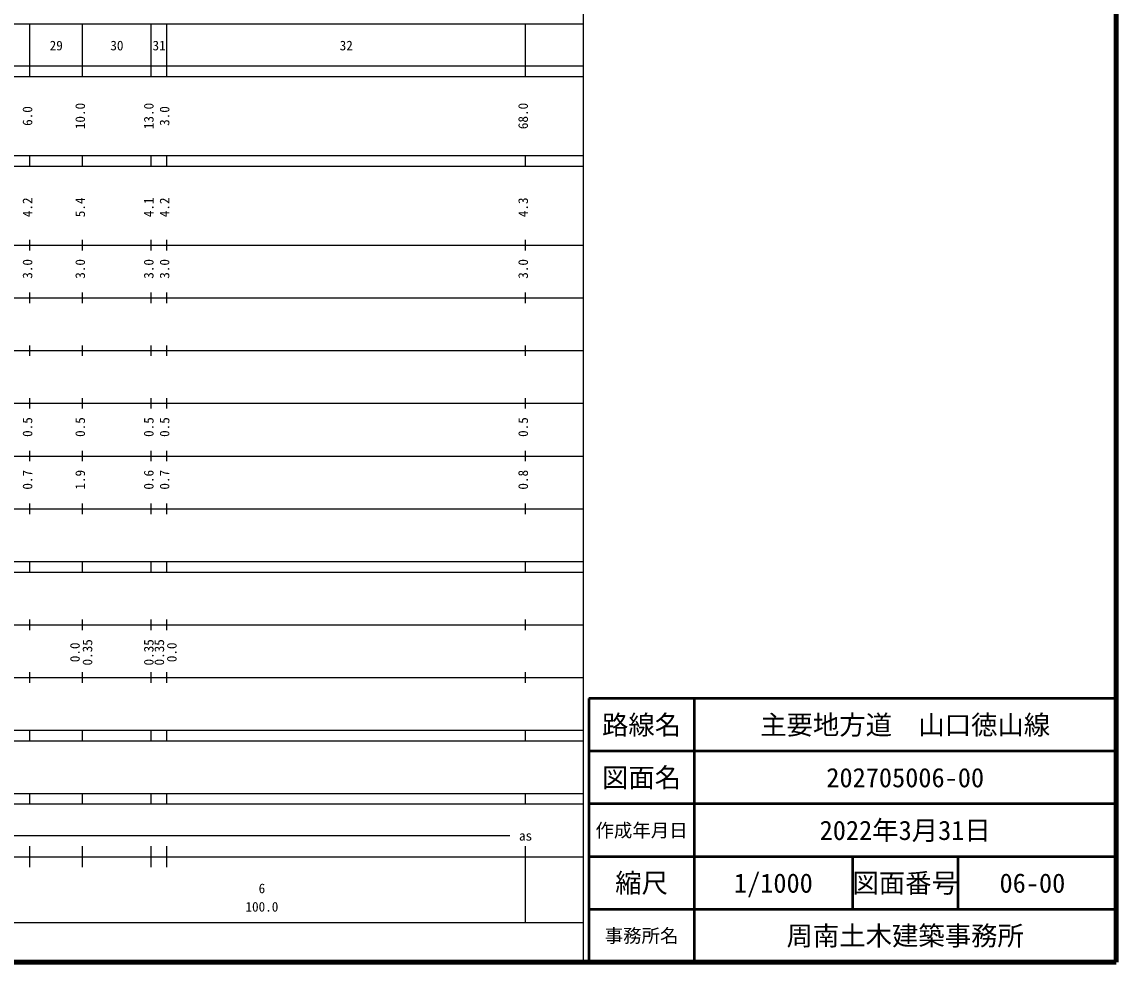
# Model space of a CAD drawing. Units: millimetres on the paper, enlarged 1000 times. Extents: x 40000 to 680000, y 20000 to 380000.
# Drawn here: x 472481 to 680000, y 20000 to 198357 of the extents above; entities that cross this region are included whole.
import ezdxf
from ezdxf.enums import TextEntityAlignment as Align

# ---------------------------------------------------------------- set-up
doc = ezdxf.new("R2010")
doc.units = ezdxf.units.MM
doc.header["$LTSCALE"] = 1000
for name, color, linetype, lineweight in [('M-TTL', 2, 'Continuous', 140), ('M-TTL-BAND', 7, 'Continuous', 25), ('M-TTL-FRAM', 2, 'Continuous', 50), ('M-TTL-LINE', 7, 'Continuous', 50)]:
    doc.layers.add(name, color=color, linetype=linetype, lineweight=lineweight)
doc.layers.add('M-TTL-TXT', color=7, linetype='Continuous')
doc.styles.add('ＭＳ ゴシック', font='')
doc.styles.get('ＭＳ ゴシック').set_extended_font_data('MS Gothic')

msp = doc.modelspace()

# ---------------------------------------------------------------- linework, layer by layer
at = {"layer": 'M-TTL'}
for p, q in [((680000, 20000), (680000, 380000)), ((40000, 20000), (680000, 20000))]:
    msp.add_line(p, q, dxfattribs=at)
at = {"layer": 'M-TTL-BAND'}
for p, q in [((579000, 20000), (579000, 370000)), ((68000, 198000), (579000, 198000)), ((474000, 188000), (474000, 198000)), ((484000, 188000), (484000, 198000)), ((497000, 188000), (497000, 198000)), ((500000, 188000), (500000, 198000)), ((568000, 188000), (568000, 198000)), ((40000, 190000), (579000, 190000)), ((40000, 188000), (579000, 188000)), ((40000, 173000), (579000, 173000)), ((474000, 171000), (474000, 173000)), ((484000, 171000), (484000, 173000)), ((497000, 171000), (497000, 173000)), ((500000, 171000), (500000, 173000)), ((568000, 171000), (568000, 173000)), ((40000, 171000), (579000, 171000)), ((40000, 156000), (579000, 156000)), ((474000, 155000), (474000, 157000)), ((484000, 155000), (484000, 157000)), ((497000, 155000), (497000, 157000)), ((500000, 155000), (500000, 157000)), ((568000, 155000), (568000, 157000)), ((46000, 146000), (579000, 146000)), ((474000, 145000), (474000, 147000)), ((484000, 145000), (484000, 147000)), ((497000, 145000), (497000, 147000)), ((500000, 145000), (500000, 147000)), ((568000, 145000), (568000, 147000)), ((474000, 135000), (474000, 137000)), ((484000, 135000), (484000, 137000)), ((497000, 135000), (497000, 137000)), ((500000, 135000), (500000, 137000)), ((568000, 135000), (568000, 137000)), ((52000, 136000), (579000, 136000)), ((474000, 125000), (474000, 127000)), ((484000, 125000), (484000, 127000)), ((497000, 125000), (497000, 127000)), ((500000, 125000), (500000, 127000)), ((568000, 125000), (568000, 127000)), ((46000, 126000), (579000, 126000)), ((474000, 115000), (474000, 117000)), ((484000, 115000), (484000, 117000)), ((497000, 115000), (497000, 117000)), ((500000, 115000), (500000, 117000)), ((568000, 115000), (568000, 117000)), ((52000, 116000), (579000, 116000)), ((46000, 106000), (579000, 106000)), ((474000, 105000), (474000, 107000)), ((484000, 105000), (484000, 107000)), ((497000, 105000), (497000, 107000)), ((500000, 105000), (500000, 107000)), ((568000, 105000), (568000, 107000)), ((40000, 96000), (579000, 96000)), ((474000, 94000), (474000, 96000)), ((484000, 94000), (484000, 96000)), ((497000, 94000), (497000, 96000)), ((500000, 94000), (500000, 96000)), ((568000, 94000), (568000, 96000)), ((40000, 94000), (579000, 94000)), ((49000, 84000), (579000, 84000)), ((474000, 83000), (474000, 85000)), ((484000, 83000), (484000, 85000)), ((497000, 83000), (497000, 85000)), ((500000, 83000), (500000, 85000)), ((568000, 83000), (568000, 85000)), ((474000, 73000), (474000, 75000)), ((484000, 73000), (484000, 75000)), ((497000, 73000), (497000, 75000)), ((500000, 73000), (500000, 75000)), ((568000, 73000), (568000, 75000)), ((40000, 74000), (579000, 74000)), ((40000, 64000), (579000, 64000)), ((474000, 62000), (474000, 64000)), ((484000, 62000), (484000, 64000)), ((497000, 62000), (497000, 64000)), ((500000, 62000), (500000, 64000)), ((568000, 62000), (568000, 64000)), ((40000, 62000), (579000, 62000)), ((40000, 52000), (579000, 52000)), ((474000, 50000), (474000, 52000)), ((484000, 50000), (484000, 52000)), ((497000, 50000), (497000, 52000)), ((500000, 50000), (500000, 52000)), ((568000, 50000), (568000, 52000)), ((40000, 50000), (579000, 50000)), ((343500, 44000), (565000, 44000)), ((474000, 38000), (474000, 42000)), ((484000, 38000), (484000, 42000)), ((497000, 38000), (497000, 42000)), ((500000, 38000), (500000, 42000)), ((568000, 27500), (568000, 42000)), ((40000, 40000), (579000, 40000)), ((68000, 27500), (579000, 27500))]:
    msp.add_line(p, q, dxfattribs=at)
at = {"layer": 'M-TTL-FRAM'}
for p, q in [((680000, 70000), (580000, 70000)), ((580000, 70000), (580000, 20000))]:
    msp.add_line(p, q, dxfattribs=at)
at = {"layer": 'M-TTL-LINE'}
for p, q in [((600000, 70000), (600000, 20000)), ((680000, 60000), (580000, 60000)), ((680000, 50000), (580000, 50000)), ((680000, 40000), (580000, 40000)), ((630000, 40000), (630000, 30000)), ((650000, 40000), (650000, 30000)), ((680000, 30000), (580000, 30000))]:
    msp.add_line(p, q, dxfattribs=at)

# ---------------------------------------------------------------- texts
at = {"layer": 'M-TTL-BAND', "style": 'ＭＳ ゴシック'}
for s, p in [('29', (479000, 192405)), ('30', (490500, 192405)), ('31', (498500, 192405)), ('32', (534000, 192405)), ('as', (568000, 42500)), ('6', (518000, 32523)), ('100.0', (518000, 29033))]:
    msp.add_text(s, height=1833, dxfattribs=at).set_placement(p, align=Align.BOTTOM_CENTER)
for s, p in [('10.0', (485000, 180500)), ('13.0', (498000, 180500)), ('68.0', (569000, 180500)), ('6.0', (475000, 180500)), ('3.0', (501000, 180500)), ('4.2', (475000, 163174)), ('5.4', (485000, 163174)), ('4.1', (498000, 163174)), ('4.2', (501000, 163174)), ('4.3', (569000, 163174)), ('3.0', (475000, 151500)), ('3.0', (485000, 151500)), ('3.0', (498000, 151500)), ('3.0', (501000, 151500)), ('3.0', (569000, 151500)), ('0.5', (475000, 121500)), ('0.5', (485000, 121500)), ('0.5', (498000, 121500)), ('0.5', (501000, 121500)), ('0.5', (569000, 121500)), ('0.7', (475000, 111500)), ('1.9', (485000, 111500)), ('0.6', (498000, 111500)), ('0.7', (501000, 111500)), ('0.8', (569000, 111500)), ('0.35', (486370, 78764)), ('0.35', (498000, 78764)), ('0.35', (500000, 78764)), ('0.0', (484000, 78764)), ('0.0', (502370, 78764))]:
    msp.add_text(s, height=1833, rotation=90, dxfattribs=at).set_placement(p, align=Align.BOTTOM_CENTER)
at = {"layer": 'M-TTL-TXT', "style": 'ＭＳ ゴシック'}
for s, height, p in [('路線名', 3666, (590000, 65000)), ('路線名', 3666, (590000, 65000)), ('主要地方道\u3000山口徳山線', 3666, (640000, 65000)), ('図面名', 3666, (590000, 55000)), ('図面名', 3666, (590000, 55000)), ('202705006-00', 3666, (640000, 55000)), ('作成年月日', 2566, (590000, 45000)), ('作成年月日', 2566, (590000, 45000)), ('2022年3月31日', 3666, (640000, 45000)), ('縮尺', 3666, (590000, 35000)), ('縮尺', 3666, (590000, 35000)), ('1/1000', 3666, (615000, 35000)), ('図面番号', 3666, (640000, 35000)), ('図面番号', 3666, (640000, 35000)), ('06-00', 3666, (664125, 35000)), ('周南土木建築事務所', 3666, (640000, 25000)), ('事務所名', 2566, (590000, 25000)), ('事務所名', 2566, (590000, 25000))]:
    msp.add_text(s, height=height, dxfattribs=at).set_placement(p, align=Align.MIDDLE_CENTER)

doc.saveas('drawing.dxf')
